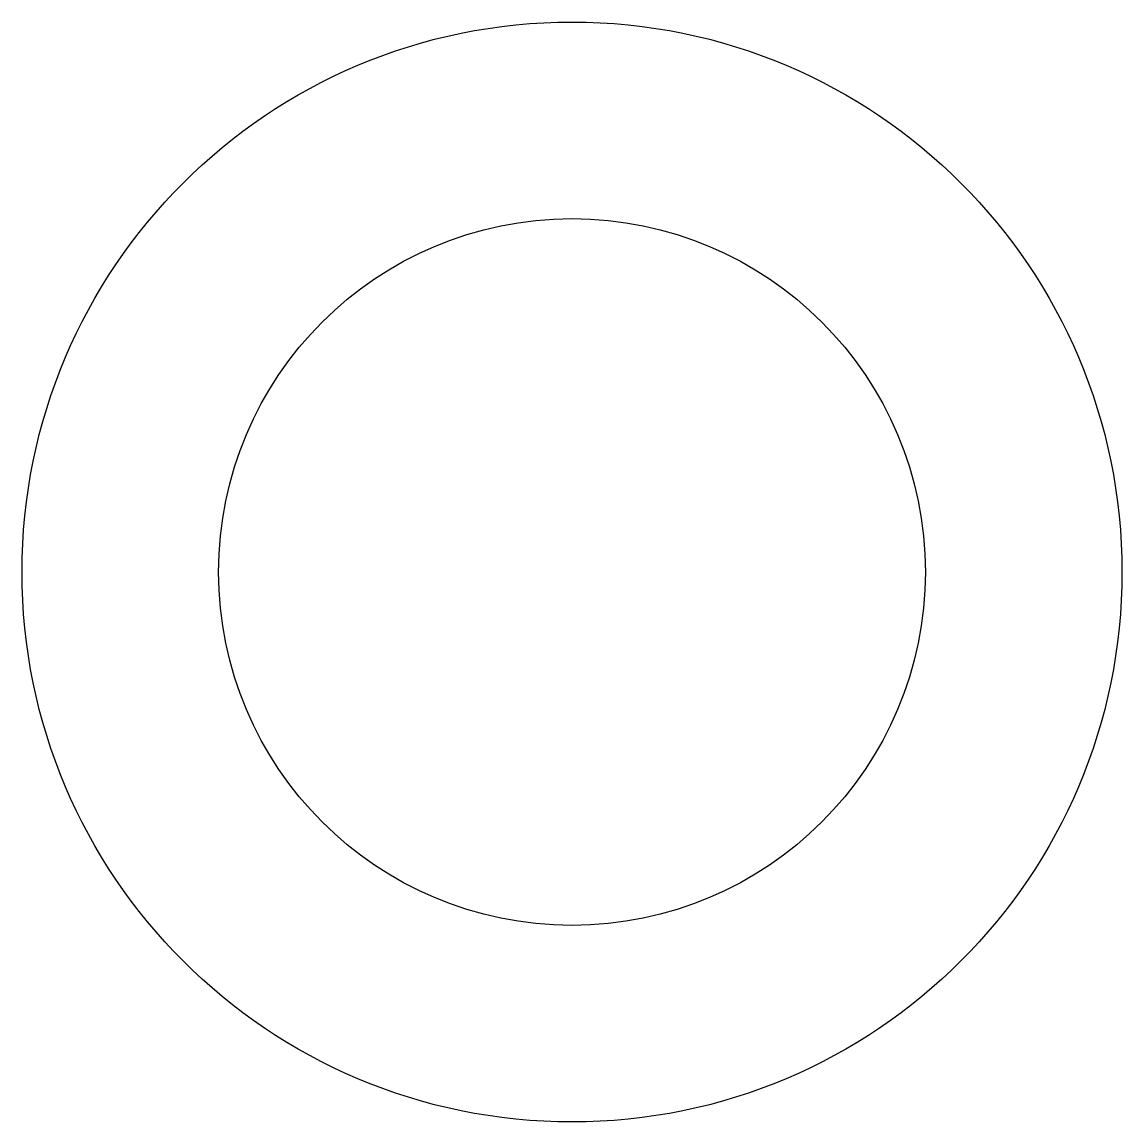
# Model space of a CAD drawing. Header units: millimetres. Extents: x -62 to 62, y -62 to 62.
import ezdxf

# ---------------------------------------------------------------- set-up
doc = ezdxf.new("R2010")
doc.units = ezdxf.units.MM

msp = doc.modelspace()

# ---------------------------------------------------------------- linework, layer by layer
at = {"layer": 'CUT'}
for radius in [62.1, 39.9]:
    msp.add_circle((0, 0), radius, dxfattribs=at)

doc.saveas('drawing.dxf')
